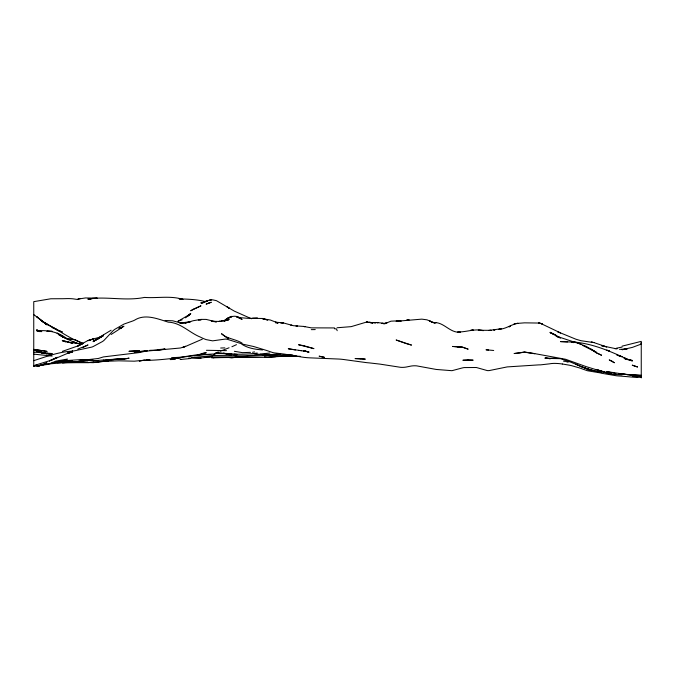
<?xml version="1.0" encoding="UTF-8"?>
<svg xmlns="http://www.w3.org/2000/svg" width="675" height="675" viewBox="0 0 675 675"><rect width="100%" height="100%" fill="white"/><g stroke="black" fill="none" stroke-linecap="round" stroke-linejoin="round"><path stroke-width="1.01" d="M188.603 358.121L199.969 358.121L209.722 356.932L212.161 356.316L215.992 352.865L218.422 351.886M225.366 320.017L224.075 321.131L227.931 318.187L231.787 316.474L230.074 317.452M185.583 317.832L190.704 313.529L187.785 316.06L190.704 313.824L177.905 321.334L182.166 319.832M111.122 334.488L123.955 326.227L118.834 328.43L121.39 328.058L119.686 328.193M224.083 320.726C229.314 316.28 236.419 313.934 242.08 319.494L236.933 316.921L239.507 317.731L236.933 317.36L247.202 318.279L262.609 318.473L267.747 320.034L262.609 318.777L270.312 320.001L278.016 322.996L275.451 322.169L283.154 322.861L293.414 325.688L303.699 326.438L311.394 327.864L334.505 327.932M111.122 330.21L98.305 337.981L100.879 336.859L88.02 340.47L77.76 346.089L82.89 343.541L77.76 345.98L62.336 351.371M224.935 320.87L226.657 319.823M236.486 344.663L231.905 346.748M82.89 347.591L88.02 344.95L77.76 349.102M72.613 350.924L67.466 353.455L72.613 351.869M202.694 302.847L200.99 302.771L203.546 302.619L200.99 302.999L210.009 299.97L212.6 299.818L216.447 300.67L234.352 311.133L251.48 318.76M39.243 365.681L41.808 365.217L46.921 362.787L39.243 365.892L33.75 365.715L36.678 365.479L33.75 365.926L36.678 365.091L33.75 366.255L33.75 301.657L50.785 298.772L61.062 298.721A58.953 58.953 0 0 0 62.977 298.713L66.817 298.612A49.815 49.815 0 0 1 73.254 298.856L77.76 299.506M226.657 320.38L229.213 319.191L226.657 320.363L224.075 320.6L227.931 320.186L218.987 321.325L221.518 321.494L211.3 321.266L216.447 321.907L206.12 319.41L200.99 319.385L193.278 320.709L185.583 322.979L190.704 321.671L180.461 322.988L185.583 322.886L179.179 322.667L180.461 322.895L172.775 320.802L165.054 320.473M206.12 301.278L207.411 300.696L203.546 302.4L207.411 300.772L206.12 301.219M147.698 360.467L149.858 359.488M641.25 344.073L632.332 347.406L622.072 349.684L627.202 348.941L619.507 349.38M229.078 347.768L220.067 351.304M33.75 360.652C46.195 356.662 58.75 351.835 71.963 351.186A56.919 56.919 0 0 0 77.76 350.106L91.876 347.068A14.377 14.377 0 0 0 93.8 346.207L102.17 341.693A11.543 11.543 0 0 0 104.085 340.293L113.046 330.75A23.228 23.228 0 0 1 114.969 329.24L123.955 324.084L132.95 320.912A20.537 20.537 0 0 0 134.873 320.009C145.226 313.563 157.756 318.895 168.278 322.161C180.655 322.566 189.304 332.64 200.348 337.087A47.495 47.495 0 0 0 206.111 339.601L212.6 340.85L225.366 339.069A14.183 14.183 0 0 1 227.289 339.297L241.431 343.718A31.025 31.025 0 0 0 243.354 344.301L253.614 346.503L266.456 350.426A86.003 86.003 0 0 1 268.388 351.076L272.244 352.384A25.827 25.827 0 0 0 274.168 352.873L282.513 353.877A54.878 54.878 0 0 1 284.437 354.113L301.767 357.033A72.765 72.765 0 0 0 309.471 357.834L339.002 359.058A68.293 68.293 0 0 1 344.773 359.665L364.677 362.391A66.445 66.445 0 0 0 369.174 362.88L380.084 364.129A84.13 84.13 0 0 0 382.008 364.433L400.621 367.318A23.178 23.178 0 0 0 406.392 367.006L410.889 366.095A21.895 21.895 0 0 1 416.661 365.867L435.932 369.394A28.89 28.89 0 0 0 437.864 369.579L451.963 370.693L462.24 367.951A20.562 20.562 0 0 1 464.164 367.58L476.373 367.504L487.274 370.583A12.066 12.066 0 0 0 489.206 370.583L507.178 366.913L538.642 364.888A81.54 81.54 0 0 1 540.565 364.863L549.534 363.842A26.789 26.789 0 0 1 552.758 363.445L554.048 363.386A52.253 52.253 0 0 1 562.359 364.027M202.272 339.188L185.583 346.435L180.461 347.996L134.232 352.24L146.222 350.578M622.072 346.157L641.25 341.373L641.25 377.865M640.778 343.153L641.25 343.01M615.009 348.756L616.933 348.199M39.243 365.335L46.921 363.968L41.808 365.183L46.921 364.534L67.466 359.058L55.51 361.184M80.325 298.578L77.76 299.16L85.455 297.945L97.276 298.156L88.02 298.941C106.785 296.19 125.668 301.278 144.509 297.413C157.385 298.384 170.556 295.448 183.026 299.422L179.179 298.907C188.266 299.101 197.218 299.455 206.12 301.759M72.613 351.987L67.466 353.287L72.613 351.186L52.076 359.944L33.75 365.656M228.833 353.987C238.275 354.409 247.919 354.383 257.259 353.042M252.526 352.274L254.517 351.869M66.437 360.18L52.076 362.517L62.336 361.167L55.164 361.868M147.597 350.747L139.371 352.561L103.444 356.915L98.305 358.476L88.02 359.648L80.325 359.657L85.455 359.682M206.12 352.73L200.99 353.742L206.12 352.89M57.223 362.002L67.466 360.298L62.336 360.838L82.89 359.471M103.444 360.484C111.915 358.45 120.673 360.045 129.102 358.13L123.955 359.134L103.444 360.146M401.262 321.165L398.689 320.802L396.124 321.3L421.799 319.14L426.946 319.823L434.649 322.895L433.358 322.658C443.762 321.469 449.769 333.315 460.316 332.159L457.743 331.965C466.4 332.218 474.753 328.362 483.427 330.623L478.297 330.261L491.13 330.345L488.557 330.488L501.382 328.725L498.817 329.282C505.938 329.172 511.397 324.16 518.079 323.35L516.797 323.443L524.5 322.852L539.924 323.063L560.444 332.876L575.859 339.204L580.989 340.715L593.831 342.571L606.665 346.908L601.526 345.676L616.933 348.941M77.76 361.665L67.466 362.011C76.148 362.593 84.535 359.598 93.158 360.146L77.76 361.496L88.02 360.315M534.777 353.759L524.5 352.19L514.232 353.523L524.5 352.19L529.639 352.688L565.583 359.269L586.128 366.618L611.803 374.473L606.665 373.241M103.444 361.488L98.305 361.741L108.557 360.788L93.158 362.669L88.02 362.526L93.158 362.171L88.02 362.677L62.336 362.677L88.02 362.34L82.89 362.509M148.458 360.323C170.885 359.75 192.898 354.797 215.291 353.936M190.704 358.493L180.461 359.505M254.197 353.717L265.123 354.932L280.623 353.886M292.807 354.898C266.701 358.923 240.123 356.788 213.789 357.817L211.68 357.851M260.187 354.012L269.865 353.033M62.336 361.665L72.613 361.159L57.223 362.171L47.95 363.757M98.305 360.484L93.158 360.821L103.444 359.977M180.892 359.142L177.019 358.054L173.407 357.978M519.37 352.679L524.5 352.198L529.639 352.721M555.331 358.155L545.037 358.383L560.444 358.67L570.729 362.146L586.128 368.516L596.388 371.444M641.25 377.198L636.188 377.426L620.148 376.059A81.852 81.852 0 0 1 616.292 375.756L602.167 373.359A46.162 46.162 0 0 0 600.244 372.887L587.41 370.735L581.631 368.693A42.103 42.103 0 0 0 579.707 367.993L572.012 365.782A60.514 60.514 0 0 0 569.438 365.209L562.368 363.994M315.242 329.586L311.285 329.645M275.527 356.729L267.562 357.261L264.482 356.788M278.513 356.527L300.248 356.282M108.557 359.809L123.955 358.636L108.557 359.817L113.687 359.648M171.492 357.742L180.959 357.193L200.593 354.223L212.853 355.472L231.272 355.32M337.07 327.763L351.202 326.641L366.601 322.059L373.03 323.03L370.457 322.625L376.869 322.532L385.855 323.502L383.29 323.671L385.855 323.232L384.573 323.764L390.985 321.173L398.689 320.802M149.656 350.342L159.916 349.996L165.054 348.975L157.866 349.65M40.095 365.293L41.808 365.209M170.201 359.581L175.331 359.404M250.518 352.35L242.46 352.645L234.377 351.304M103.444 361.496L101.393 361.462L118.834 360.821L134.232 361.184L149.656 359.758L144.509 360.517L149.656 360.475M57.223 362.686L61.315 362.551M62.336 362.677L67.466 362.509M62.336 362.517L67.466 362.348L47.95 364.027M220.674 348.022L224.876 347.895M296.401 356.029L282.968 356.332L267.275 355.447L238.25 356.864L231.711 357.919L228.631 357.455M201.133 358.012L191.751 357.488M223.585 353.008C239.254 359.201 256.382 353.059 272.725 354.704M118.834 359.134L123.955 359.142M40.095 331.72L36.678 330.311L41.808 331.627L36.678 330.784C47.858 329.974 58.615 331.805 67.466 339.213L75.187 339.702L82.89 343.761M611.803 374.304L622.072 374.853M291.178 355.016L265.123 354.932M206.415 350.291L226.462 350.646M194.299 355.725L209.722 356.932L238.95 356.856L235.077 355.809M52.076 353.531L33.75 352.139M641.25 375.292L618.992 373.95M641.25 375.502L622.072 374.161L632.332 374.962L627.202 374.676M68.496 339.23L72.613 339.449L67.466 338.884L62.336 336.791L67.466 339.044L58.928 334.834L62.336 336.352M43.85 353.54L52.076 353.767L41.808 353.135L46.921 353.624L33.75 349.996L46.921 353.81L50.009 354.029M567.641 341.887L560.444 341.592L575.859 342.225L580.989 344.056L576.72 342.731M457.743 346.832L452.604 346.452L462.881 347.313L468.011 349.102L462.881 347.313L457.743 346.832L462.881 347.321M334.403 328.733L336.488 328.919L337.196 330.708M488.557 350.013L485.992 349.785L493.695 350.477M262.609 349.937C255.521 349.414 248.172 348.317 242.08 344.419M227.821 353.936L215.992 352.865L231.981 353.793M298.552 350.401L301.641 350.688M550.184 358.627L545.037 357.885L550.184 358.788M33.75 354.139L52.152 356.079M627.202 374.642L606.665 371.571L615.904 373.629M233.955 354.029L236.917 354.383M295.473 349.962L288.284 348.764L308.829 351.818L303.699 350.882M563.524 361.15L565.583 361.471M571.75 342.259L573.809 342.638M51.047 353.995L46.921 353.303L51.047 354.012M597.417 370.744L611.803 374.144L596.388 369.52L611.803 374.473M324.236 357.252L319.098 356.181L324.236 357.303M624.13 358.594L632.332 360.484L625.497 359.193M81.177 344.081L67.466 341.972L72.613 343.246L62.336 340.63L64.893 341.584L62.336 340.428L65.753 342.014M406.401 343.659L411.531 345.094L396.124 339.998L405.54 343.364M566.443 361.724L568.156 362.213M576.72 342.714L586.128 346.326L596.388 352.325L582.702 345.465M586.98 369.385L589.553 370.145M212.271 357.345L213.789 357.817M601.526 372.634C592.844 370.229 583.9 368.601 575.859 364.154M57.223 330.227L62.336 331.973L52.076 327.4C62.454 332.378 71.601 339.778 82.89 343.01M591.266 370.254L580.989 366.474M632.332 361.159L624.645 357.944L627.202 359.615L622.072 356.695L616.933 355.084L622.072 356.78C606.226 349.49 589.427 342.934 571.75 341.887L575.859 342.605L557.888 336.665L560.444 338.04L555.331 334.842L550.184 332.64L555.331 334.842M81.177 344.503L72.613 341.584L76.899 343.28M67.466 339.213L76.047 343.162M242.08 343.102C235.575 339.044 227.298 338.977 221.518 333.712L226.657 337.702M39.243 331.121L36.678 329.813L39.243 331.315M552.758 333.678L550.184 332.302L554.47 334.986M41.808 320.996L57.223 329.763L46.921 324.422L41.808 321.03L46.921 324.641L36.678 316.651L46.921 324.81L33.75 314.55M555.331 335.526L557.888 337.205M616.933 348.207A37.749 37.749 0 0 1 622.072 347.127M226.657 319.545L224.724 320.937L226.657 319.545M103.444 335.273L98.305 338.842L93.158 341.153L103.444 335.644L93.158 341.668L103.444 335.273M510.393 326.135L509.11 326.894L510.393 326.16M193.278 309.251L190.704 310.762L200.99 305.809L193.278 309.251M57.223 357.328L49.494 360.897L57.223 357.328M231.787 316.373L229.213 317.68L231.787 316.373M229.213 317.537L227.931 318.187L229.213 317.537M387.138 322.65L385.855 323.198L387.138 322.65M185.583 346.317L183.026 347.313L185.583 346.317M208.71 303.159L206.12 304.113L211.3 302.248L208.71 303.159M93.158 338.993L88.02 340.656L93.158 339.019M515.514 323.57L514.232 323.882L515.514 323.57M227.931 320.017L226.657 320.313L227.931 320.017M494.977 329.78L493.695 330.007L494.977 329.813M93.158 298.35L88.02 299.219L93.158 298.392M408.966 319.849L406.401 320.279L408.966 319.916M144.509 360.205L139.371 360.939L144.509 360.205M473.15 330.016L470.585 330.362L473.15 330.016M211.3 299.843L210.009 299.978L211.3 299.843M139.371 350.722L129.102 351.278L139.371 350.722M257.47 318.178L252.332 318.347L257.47 318.203M224.075 320.549L221.518 320.777L224.075 320.549M149.656 360.096L144.509 360.517L149.656 360.096M468.011 359.885L462.881 360.248L473.15 360.172L468.011 359.885M378.152 322.625L376.869 322.692L378.152 322.65M39.243 365.884L36.678 366.019L39.243 365.892M98.305 362.154L93.158 362.407L98.305 362.205M367.892 322.051L366.601 322.085L367.892 322.051M435.932 322.751L434.649 322.768L435.932 322.751M200.99 319.815L198.425 319.832L200.99 319.815M52.076 331.29L46.921 331.29L52.076 331.324M278.016 322.692L275.451 322.684L278.016 322.777M297.27 326.093L295.979 326.067L297.27 326.135M360.188 358.771L355.058 358.56L365.318 359.142L360.188 358.771M641.25 376.085L637.478 375.815L641.25 376.093M375.587 322.793L374.304 322.692L375.587 322.793M283.154 322.954L280.589 322.726L283.154 322.954M370.457 322.38L369.174 322.245L370.457 322.405M637.478 376.642L632.332 376.026L637.478 376.642M539.924 323.156L538.642 322.996L539.924 323.156M46.921 351.38L33.75 349.388L46.921 351.38M46.921 353.616L41.808 352.789L46.921 353.624M36.678 349.971L33.75 349.515L36.678 349.971M304.982 326.658L303.699 326.447L304.982 326.658M593.831 342.546L591.266 342.124L593.831 342.571M303.699 345.676L298.552 344.748L313.959 348.637L303.699 345.676M67.466 341.752L64.893 341.246L67.466 341.761M383.29 323.57L382.008 323.308L383.29 323.57M292.132 325.443L290.841 325.139L292.132 325.468M637.478 366.964L632.332 365.209L637.478 366.964M41.808 352.282L33.75 349.979L41.808 352.282M308.829 352.164L303.699 350.73L308.829 352.164M609.238 350.916L606.665 350.148L609.238 350.933M560.444 332.859L557.888 331.982L560.444 332.876M601.526 355.227L596.388 352.89L591.266 349.203L596.388 352.721L601.526 355.227M611.803 361.108L609.238 359.91L614.368 362.762L611.803 361.108M432.076 322.186L429.511 320.903L432.076 322.186M542.481 324.169L541.198 323.511L542.481 324.169M228.361 338.344L226.657 337.424L228.361 338.386M46.921 324.008L44.356 322.448L46.921 324.008M62.336 336.69L57.223 333.205L62.336 336.69M229.213 308.222L226.657 306.475L229.213 308.222"/></g></svg>
